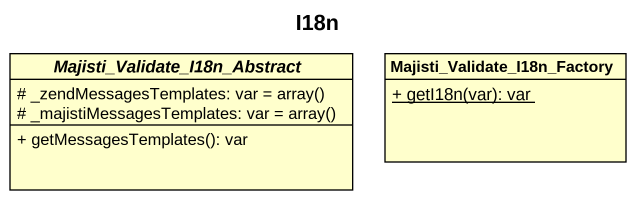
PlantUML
@startuml
title I18n
hide circle
hide empty members
skinparam classAttributeIconSize 0
abstract class "Majisti_Validate_I18n_Abstract" as Majisti_Validate_I18n {
  {field} # _zendMessagesTemplates: var = array()
  {field} # _majistiMessagesTemplates: var = array()
  + getMessagesTemplates(): var
}
class "Majisti_Validate_I18n_Factory" as Majisti_Validate_I18n_2 {
  {static} + getI18n(var): var
}
@enduml
